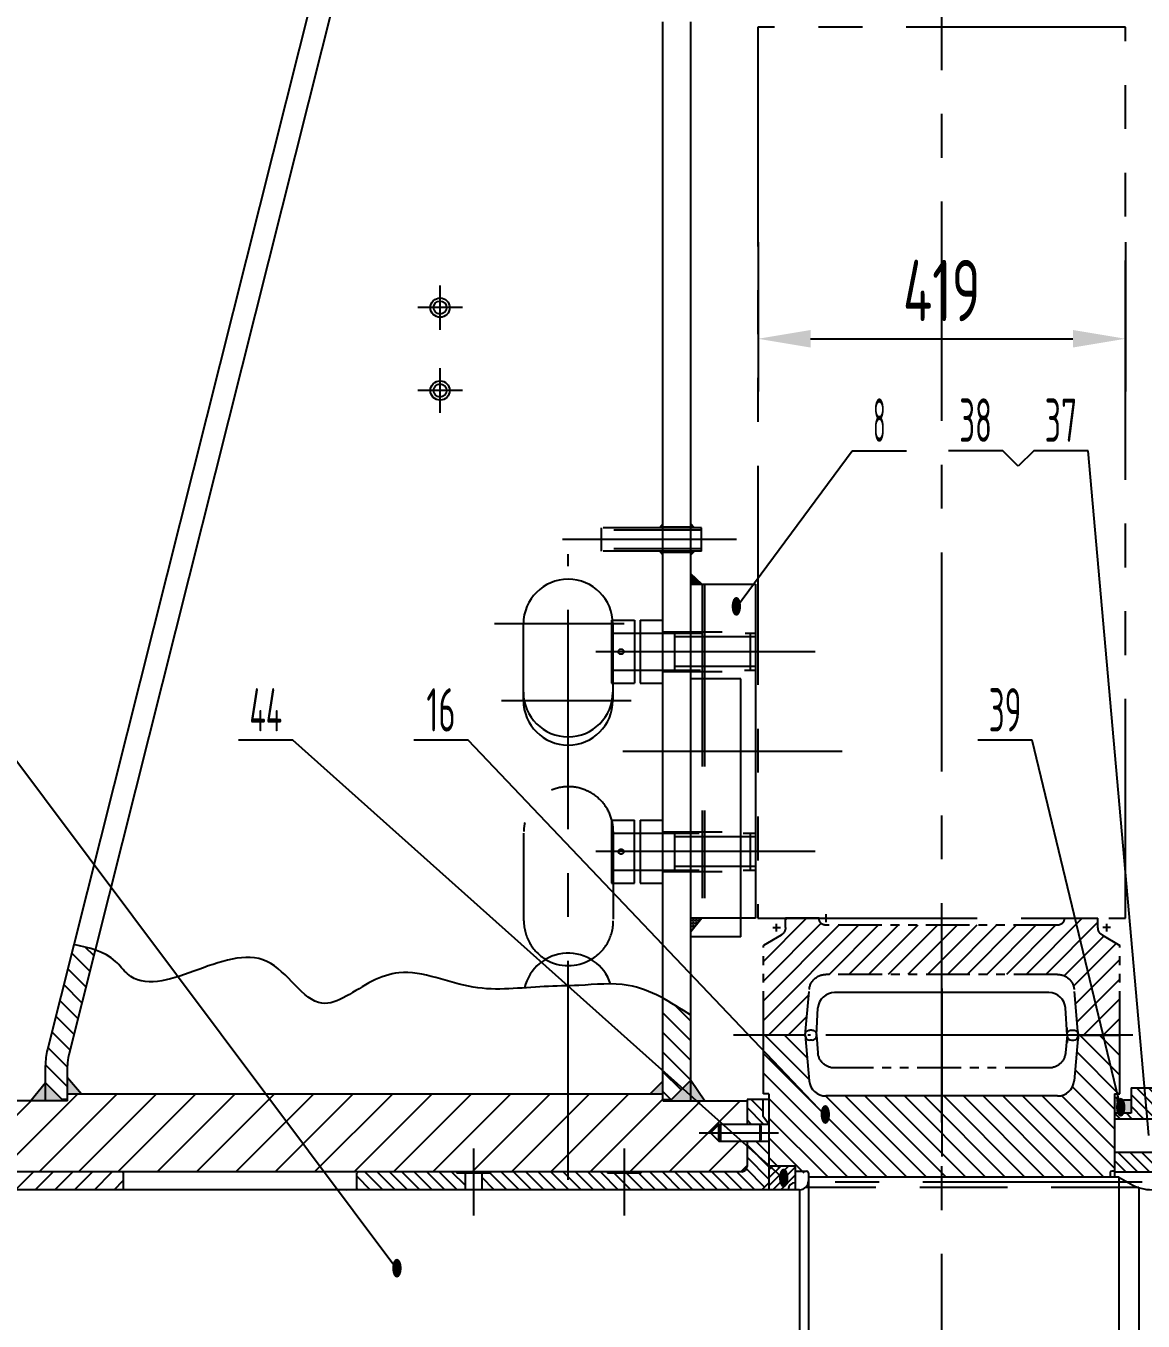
# Model space of a CAD drawing. Header units: millimetres. Extents: x 0 to 13784, y 0 to 6952.
# Drawn here: x 1902 to 3176, y 2924 to 4401 of the extents above; entities that cross this region are included whole.
import ezdxf
from ezdxf.enums import TextEntityAlignment as Align

# ---------------------------------------------------------------- set-up
doc = ezdxf.new("R2010")
doc.units = ezdxf.units.MM
doc.header["$LTSCALE"] = 200
for name, pattern in [('F', [0.75, 0.5, -0.25]), ('G', [2, 1.25, -0.25, 0.25, -0.25]), ('K', [2.5, 1.25, -0.25, 0.25, -0.25, 0.25, -0.25])]:
    doc.linetypes.add(name, pattern=pattern)
for name, color, linetype in [('01', 7, 'Continuous'), ('02', 1, 'Continuous'), ('04', 2, 'F'), ('05', 142, 'G'), ('07', 6, 'K'), ('08', 1, 'Continuous'), ('11', 3, 'Continuous')]:
    doc.layers.add(name, color=color, linetype=linetype)
doc.styles.get("Standard").update_dxf_attribs({"font": 'isocp', "width": 0.707, "bigfont": 'intecad.shx'})
doc.dimstyles.new('INTE', dxfattribs={"dimscale": 20, "dimtxt": 3.5, "dimasz": 3, "dimexe": 3, "dimexo": 0, "dimgap": 1, "dimtad": 1, "dimdec": 1, "dimdsep": 46, "dimtxsty": 'Standard', "dimcen": 0, "dimclrd": 1, "dimclre": 1, "dimclrt": 3, "dimaunit": 1, "dimadec": 0, "dimazin": 0, "dimtfac": 1, "dimtdec": 1, "dimtmove": 0, "dimatfit": 0, "dimfxl": 1, "dimarcsym": 0})
pattern_1 = [(135, (6546.327, 816.606), (11.22532, 11.22532), [])]
pattern_2 = [(135, (3307.313, 1947.818), (7.07107, 7.07107), [])]

# ---------------------------------------------------------------- blocks, each defined once
blk = doc.blocks.new('*D224')
at = {"layer": '08', "color": 1, "lineweight": -2}
for p, q in [((1247.4, 2937.9), (1247.4, 5372.2)), ((7138.9, 3240.5), (7138.9, 5372.2)), ((7078.9, 5312.2), (1307.4, 5312.2))]:
    blk.add_line(p, q, dxfattribs=at)
at = {"layer": '08', "color": 1}
for points in [[(1307.4, 5322.2), (1307.4, 5302.2), (1247.4, 5312.2)], [(7078.9, 5322.2), (7078.9, 5302.2), (7138.9, 5312.2)]]:
    blk.add_solid(points, dxfattribs=at)
at = {"layer": 'Defpoints', "color": 0}
for p in [(1247.4, 5312.2), (7138.9, 3240.5), (1247.4, 2937.9)]:
    blk.add_point(p, dxfattribs=at)
at = {"layer": '08', "color": 3, "insert": (4193.1, 5367.2), "char_height": 70, "attachment_point": 5}
blk.add_mtext('5891.5', dxfattribs=at)
blk = doc.blocks.new('ertr')
at = {"layer": '02', "linetype": 'Continuous'}
h = blk.add_hatch(dxfattribs=at)
h.set_pattern_fill('ANSI31', color=1, scale=5, angle=90, style=0)
h.set_pattern_definition([(135, (0, 7.99), (-11.22532, -11.22532), [])])
h.paths.add_polyline_path([(5341.3, 3262.1, -0.388879), (5360.3, 3279.4), (5492.4, 3279.4), (5492.4, 3335.4), (5360.6, 3335.4, -0.414214), (5352.6, 3343.4), (5314.2, 3343.4), (5314.2, 3332.7, -0.267949), (5309.2, 3324), (5289.2, 3312.4), (5289.2, 3210.1), (5336.8, 3210.1)])
h.paths.add_polyline_path([(5624.5, 3279.4, -0.388879), (5643.4, 3262.1), (5648, 3210.1), (5695.6, 3210.1), (5695.6, 3312.4), (5675.6, 3324, -0.267949), (5670.6, 3332.7), (5670.6, 3343.4), (5632.2, 3343.4, -0.414214), (5624.2, 3335.4), (5492.4, 3335.4), (5492.4, 3279.4)])
at = {"layer": '07', "color": 6, "linetype": 'K', "ltscale": 0.2}
for p, q in [((5352.6, 3343.4), (5314.2, 3343.4)), ((5314.2, 3332.7), (5314.2, 3343.4)), ((5352.6, 3343.4), (5352.6, 3343.4)), ((5632.2, 3343.4), (5632.2, 3343.4)), ((5632.2, 3343.4), (5670.6, 3343.4)), ((5670.6, 3332.7), (5670.6, 3343.4)), ((5309.2, 3324), (5289.2, 3312.4)), ((5299.8, 3332.7), (5308.5, 3332.7)), ((5304.2, 3328.3), (5304.2, 3337)), ((5360.6, 3335.4), (5624.2, 3335.4)), ((5675.6, 3324), (5695.6, 3312.4)), ((5684.9, 3332.7), (5676.2, 3332.7)), ((5680.6, 3328.3), (5680.6, 3337)), ((5289.2, 3210.1), (5289.2, 3312.4)), ((5695.6, 3210.1), (5695.6, 3312.4)), ((5360.3, 3279.4), (5624.5, 3279.4)), ((5336.8, 3210.1), (5341.3, 3262.1)), ((5648, 3210.1), (5643.4, 3262.1)), ((5336.8, 3210.1), (5289.2, 3210.1)), ((5344.5, 3215.9), (5341.9, 3215.9)), ((5349.5, 3210.1), (5349.5, 3210.9)), ((5349.5, 3210.1), (5351.2, 3190.1)), ((5349.5, 3210.1), (5351.2, 3190.1)), ((5635.3, 3210.1), (5633.5, 3190.1)), ((5635.3, 3210.1), (5635.3, 3210.9)), ((5640.3, 3215.9), (5642.9, 3215.9)), ((5648, 3210.1), (5695.6, 3210.1)), ((5370.2, 3172.7), (5614.6, 3172.7))]:
    blk.add_line(p, q, dxfattribs=at)
at = {"layer": '07', "color": 6, "linetype": 'K'}
for p, q in [((5628.7, 3343.4), (5619.6, 3343.4)), ((5624.2, 3338.9), (5624.2, 3348)), ((5336.8, 3210.1), (5336.8, 3214.4)), ((5349.5, 3210.1), (5349.5, 3201.9))]:
    blk.add_line(p, q, dxfattribs=at)
at = {"layer": '07', "color": 6, "linetype": 'K', "ltscale": 0.2}
for centre, radius, start, end in [((5360.6, 3343.4), 8, 180, 270), ((5624.2, 3343.4), 8, 270, 0), ((5304.2, 3332.7), 10, 300, 0), ((5680.6, 3332.7), 10, 180, 240), ((5360.3, 3260.4), 19, 90, 175), ((5624.5, 3260.4), 19, 5, 90), ((5341.9, 3210.9), 5, 90, 175), ((5344.5, 3210.9), 5, 0, 90), ((5640.3, 3210.9), 5, 90, 180), ((5642.9, 3210.9), 5, 5, 90), ((5370.2, 3191.7), 19, 185, 270), ((5370.2, 3191.7), 19, 185, 270), ((5614.6, 3191.7), 19, 270, 355)]:
    blk.add_arc(centre, radius, start, end, dxfattribs=at)
blk = doc.blocks.new('*D218')
at = {"layer": '08', "color": 1, "lineweight": -2}
for p, q in [((2736.4, 4154.5), (2736.4, 3984.3)), ((3155.4, 4154.5), (3155.4, 3984.3)), ((2796.4, 4044.3), (3095.4, 4044.3))]:
    blk.add_line(p, q, dxfattribs=at)
at = {"layer": '08', "color": 1}
for points in [[(2796.4, 4054.3), (2796.4, 4034.3), (2736.4, 4044.3)], [(3095.4, 4054.3), (3095.4, 4034.3), (3155.4, 4044.3)]]:
    blk.add_solid(points, dxfattribs=at)
at = {"layer": 'Defpoints', "color": 0}
for p in [(2736.4, 4154.5), (3155.4, 4154.5), (3155.4, 4044.3)]:
    blk.add_point(p, dxfattribs=at)
at = {"layer": '08', "color": 3, "insert": (2945.9, 4099.3), "char_height": 70, "attachment_point": 5}
blk.add_mtext('419', dxfattribs=at)

msp = doc.modelspace()

# ---------------------------------------------------------------- hatches: boundary and pattern name
at = {"layer": '01'}
for points in [[(2627.88, 3833.15), (2623.88, 3828.91), (2627.88, 3828.91)], [(2659.88, 3828.91), (2659.88, 3833.15), (2663.88, 3828.91)], [(2627.88, 3797.87), (2623.88, 3802.11), (2627.88, 3802.11)], [(2659.88, 3797.87), (2663.88, 3802.11), (2659.88, 3802.11)], [(2659.88, 3764.51), (2659.88, 3776.38), (2672.38, 3764.51)], [(1923.88, 3196.01), (1923.88, 3175.51), (1907.3, 3175.51)], [(1923.88, 3196.01), (1923.88, 3175.51), (1907.3, 3175.51)], [(2659.88, 3199.01), (2675.87, 3175.51), (2659.88, 3175.51)], [(2659.88, 3199.01), (2675.87, 3175.51), (2659.88, 3175.51)], [(3153.24, 3176.51), (3161.88, 3176.51), (3161.88, 3161.26), (3142.88, 3161.26), (3142.88, 3179.03), (3145.44, 3179.03), (3147.01, 3166.51, 0.4390738), (3148.21, 3165.66), (3148.51, 3165.72, 0.2634551), (3149.99, 3167.03)]]:
    msp.add_hatch(color=256, dxfattribs=at).paths.add_polyline_path(points)
h = msp.add_hatch(color=256, dxfattribs=at)
h.paths.add_polyline_path([(1965.04, 3183.51), (1948.88, 3183.51), (1948.88, 3202.02)])
h.paths.add_polyline_path([(1923.88, 3196.01), (1942.88, 3177.01), (1942.88, 3175.51), (1923.88, 3175.51)])
h = msp.add_hatch(color=256, dxfattribs=at)
h.paths.add_polyline_path([(2659.88, 3175.51), (2637.88, 3175.51), (2637.88, 3177.01), (2659.88, 3199.01)])
h.paths.add_polyline_path([(2613.34, 3183.51), (2627.88, 3197.68), (2627.88, 3183.51)])
at = {"layer": '02'}
h = msp.add_hatch(dxfattribs=at)
h.set_pattern_fill('LINE', color=256, scale=5, angle=45, style=0)
h.set_pattern_definition(pattern_1)
edge = h.paths.add_edge_path()
edge.add_spline(control_points=[(1956.29, 3353.68), (1964.53, 3351.88), (1972.78, 3350.09), (1980.51, 3347.46)], knot_values=[722.0198542, 722.0198542, 722.0198542, 722.0198542, 746.2220326, 746.2220326, 746.2220326, 746.2220326], degree=3, periodic=0)
edge.add_line((1980.51, 3347.46), (1950.42, 3227.96))
edge.add_arc((1999.88, 3215.51), 51, 525.87, 540)
edge.add_line((1948.88, 3215.51), (1948.88, 3177.01))
edge.add_line((1948.88, 3177.01), (1942.88, 3177.01))
edge.add_line((1942.88, 3177.01), (1923.88, 3196.01))
edge.add_line((1923.88, 3196.01), (1923.88, 3215.51))
edge.add_arc((1999.88, 3215.51), 76, 165.87, 180, ccw=False)
edge.add_line((1926.18, 3234.07), (1956.29, 3353.68))
h.paths.add_polyline_path([(1923.88, 2625.01), (1942.88, 2644.01), (1948.88, 2644.01), (1948.88, 2548.51), (1923.88, 2548.51)])
h = msp.add_hatch(dxfattribs=at)
h.set_pattern_fill('LINE', color=256, scale=5, angle=45, style=0)
h.set_pattern_definition(pattern_1)
edge = h.paths.add_edge_path()
edge.add_spline(control_points=[(2659.88, 3272.88), (2649.29, 3279.72), (2638.71, 3286.56), (2627.88, 3292.38)], knot_values=[0, 0, 0, 0, 36.4338943, 36.4338943, 36.4338943, 36.4338943], degree=3, periodic=0)
edge.add_line((2627.88, 3292.38), (2627.88, 3177.01))
edge.add_line((2627.88, 3177.01), (2637.88, 3177.01))
edge.add_line((2637.88, 3177.01), (2659.88, 3199.01))
edge.add_line((2659.88, 3199.01), (2659.88, 3272.88))
h.paths.add_polyline_path([(2627.88, 2548.51), (2659.88, 2548.51), (2659.88, 2622.01), (2637.88, 2644.01), (2627.88, 2644.01)])
at = {"layer": '02', "linetype": 'Continuous'}
h = msp.add_hatch(dxfattribs=at)
h.set_pattern_fill('LINE', color=1, scale=5, angle=45, style=0)
h.set_pattern_definition([(135, (8438.26, 48.115), (11.22532, 11.22532), [])])
h.paths.add_polyline_path([(2945.88, 3088.31), (2945.88, 3180.91), (3078, 3180.91, 0.3888787), (3096.93, 3198.26), (3101.48, 3250.21), (3149.08, 3250.21), (3149.08, 3183.51), (3142.88, 3183.51), (3142.88, 3093.31), (3139.88, 3093.31, 0.4142136), (3137.88, 3091.31), (3137.88, 3088.31)])
h.paths.add_polyline_path([(2793.88, 3088.31), (2793.88, 3091.31, 0.4142136), (2791.88, 3093.31), (2778.88, 3093.31), (2778.88, 3099.01), (2748.88, 3099.01), (2748.88, 3183.51), (2742.68, 3183.51), (2742.68, 3250.21), (2790.29, 3250.21), (2794.83, 3198.26, 0.3888787), (2813.76, 3180.91), (2945.88, 3180.91), (2945.88, 3111.82), (2945.88, 3088.31)])
h.paths.add_polyline_path([(2945.88, 2732.71), (2945.88, 2640.11), (2813.76, 2640.11, 0.3888787), (2794.83, 2622.77), (2790.28, 2570.75), (2763.63, 2570.75), (2748.52, 2637.51), (2748.88, 2637.51), (2748.88, 2722.01), (2778.88, 2722.01), (2778.88, 2727.71), (2791.88, 2727.71, 0.4142136), (2793.88, 2729.71), (2793.88, 2732.71)])
h.paths.add_polyline_path([(3137.88, 2732.71), (3137.88, 2729.71, 0.4142136), (3139.88, 2727.71), (3142.88, 2727.71), (3142.88, 2637.51), (3147.88, 2637.51), (3147.88, 2570.75), (3101.48, 2570.75), (3096.93, 2622.77, 0.3888787), (3078, 2640.11), (2945.88, 2640.11), (2945.88, 2732.71)])
at = {"layer": '02'}
h = msp.add_hatch(dxfattribs=at)
h.set_pattern_fill('LINE', color=256, scale=3, angle=45, style=0)
h.set_pattern_definition([(135, (8438.259, 48.115), (6.735192, 6.735192), [])])
h.paths.add_polyline_path([(3161.88, 3190.01), (3244.88, 3190.01), (3244.88, 3177.01), (3233.38, 3177.01, 0.4142136), (3231.88, 3175.51), (3231.88, 3147.01), (3206.88, 3147.01), (3206.88, 3151.11), (3206.88, 3153.51, 0.4142136), (3205.38, 3155.01), (3142.88, 3155.01), (3142.88, 3161.26), (3161.88, 3161.26)])
h.paths.add_polyline_path([(3142.88, 3117.01), (3205.38, 3117.01, 0.4142136), (3206.88, 3118.51), (3206.88, 3125.01), (3231.88, 3125.01), (3231.88, 3118.51), (3190.88, 3094.51), (3142.88, 3094.51)])
at = {"layer": '02', "linetype": 'Continuous'}
h = msp.add_hatch(dxfattribs=at)
h.set_pattern_fill('LINE', color=1, scale=5, angle=45, style=0)
h.set_pattern_definition([(45, (1175.45, 1820.806), (-11.22532, 11.22532), [])])
h.paths.add_polyline_path([(1857.88, 2726.51), (1857.88, 2728.01), (1876.88, 2728.01), (1876.88, 2747.01), (1741.88, 2747.01), (1733.88, 2739.01), (1733.88, 2691.51), (1758.88, 2691.51), (1758.88, 2720.51, -0.4142136), (1764.88, 2726.51)])
h.paths.add_polyline_path([(1740.38, 2644.01), (1758.88, 2644.01), (1758.88, 2672.51), (1733.94, 2672.51, 0.0770717), (1734.09, 2672.24), (1740.38, 2664.02)])
h.paths.add_polyline_path([(2011.38, 2726.51), (2012.88, 2728.01), (2012.88, 2745.51), (2011.38, 2747.01), (1876.88, 2747.01), (1876.88, 2728.01), (1895.88, 2728.01), (1895.88, 2726.51)])
h.paths.add_polyline_path([(2011.38, 3074.01), (2012.88, 3075.51), (2012.88, 3093.01), (2011.38, 3094.51), (1898.88, 3094.51), (1895.88, 3094.51), (1895.88, 3093.01), (1876.88, 3093.01), (1876.88, 3074.01)])
h.paths.add_polyline_path([(1876.88, 3074.01), (1876.88, 3093.01), (1857.88, 3093.01), (1857.88, 3094.51), (1764.88, 3094.51, -0.4142136), (1758.88, 3100.51), (1758.88, 3129.51), (1733.88, 3129.51), (1733.88, 3082.01), (1741.88, 3074.01)])
h.paths.add_polyline_path([(1740.38, 3157), (1734.09, 3148.78, 0.0770717), (1733.94, 3148.51), (1758.88, 3148.51), (1758.88, 3177.01), (1740.38, 3177.01)])
h = msp.add_hatch(dxfattribs=at)
h.set_pattern_fill('LINE', color=1, scale=10, angle=135, style=0)
h.set_pattern_definition([(45, (4293.442, 1789.51), (22.45064, -22.45064), [])])
h.paths.add_polyline_path([(1765.88, 3094.51), (1758.88, 3101.51), (1758.88, 3129.51), (1790.88, 3129.51), (1800.54, 3139.01), (1790.88, 3148.51), (1758.88, 3148.51), (1758.88, 3175.51), (1789.88, 3175.51), (1948.88, 3175.51), (1948.88, 3183.51), (2627.88, 3183.51), (2627.88, 3175.51), (2723.88, 3175.51), (2723.88, 3148.51), (2691.88, 3148.51), (2682.22, 3139.01), (2691.88, 3129.51), (2723.88, 3129.51), (2723.88, 3101.51), (2716.88, 3094.51)])
h.paths.add_polyline_path([(1948.88, 2637.51), (1948.88, 2645.51), (1886.76, 2645.51), (1885.06, 2655.51), (1883.88, 2655.51), (1883.88, 2726.51), (2404.88, 2726.51), (2404.88, 2647.51), (2403.71, 2647.51), (2402, 2637.51)])
h.paths.add_polyline_path([(2462.88, 2637.51), (2421.76, 2637.51), (2420.06, 2647.51), (2418.88, 2647.51), (2418.88, 2726.51), (2576.88, 2726.51), (2576.88, 2647.51), (2575.71, 2647.51), (2574, 2637.51)])
h.paths.add_polyline_path([(2590.88, 2726.51), (2716.88, 2726.51), (2723.88, 2719.51), (2723.88, 2691.51), (2691.88, 2691.51), (2682.22, 2682.01), (2691.88, 2672.51), (2723.88, 2672.51), (2723.88, 2645.51), (2627.88, 2645.51), (2627.88, 2637.51), (2593.76, 2637.51), (2592.06, 2647.51), (2590.88, 2647.51)])
h.paths.add_polyline_path([(1800.54, 2682.01), (1790.88, 2691.51), (1758.88, 2691.51), (1758.88, 2719.51), (1765.88, 2726.51), (1869.88, 2726.51), (1869.88, 2655.51), (1868.71, 2655.51), (1867, 2645.51), (1789.88, 2645.51), (1758.88, 2645.51), (1758.88, 2672.51), (1790.88, 2672.51)])
h.paths.add_polyline_path([(1868.71, 2655.51), (1869.88, 2655.51), (1867.96, 2645.51), (1867, 2645.51)], flags=16)
h.paths.add_polyline_path([(1886.76, 2645.51), (1885.8, 2645.51), (1883.88, 2655.51), (1885.06, 2655.51)], flags=16)
h.paths.add_polyline_path([(2402.96, 2637.51), (2402, 2637.51), (2403.71, 2647.51), (2404.88, 2647.51)])
h.paths.add_polyline_path([(2421.76, 2637.51), (2420.8, 2637.51), (2418.88, 2647.51), (2420.06, 2647.51)])
h.paths.add_polyline_path([(2593.76, 2637.51), (2592.8, 2637.51), (2590.88, 2647.51), (2592.06, 2647.51)])
h.paths.add_polyline_path([(2575.71, 2647.51), (2576.88, 2647.51), (2574.96, 2637.51), (2574, 2637.51)], flags=16)
h = msp.add_hatch(dxfattribs=at)
h.set_pattern_fill('_USER', color=1, scale=10, angle=45, style=0, pattern_type=0)
h.set_pattern_definition(pattern_2)
h.paths.add_polyline_path([(2717.88, 3094.51, 0.4142136), (2723.88, 3100.51), (2723.88, 3129.51), (2748.88, 3129.51), (2748.88, 3082.01), (2740.88, 3074.01), (2583.88, 3074.01), (2583.88, 3093.01), (2602.88, 3093.01), (2602.88, 3094.51)])
h.paths.add_polyline_path([(2742.38, 3157), (2748.68, 3148.78, -0.0770717), (2748.82, 3148.51), (2723.88, 3148.51), (2723.88, 3177.01), (2742.38, 3177.01)])
h = msp.add_hatch(dxfattribs=at)
h.set_pattern_fill('_USER', color=1, scale=10, angle=45, style=0, pattern_type=0)
h.set_pattern_definition(pattern_2)
h.paths.add_polyline_path([(2430.88, 2726.51), (2430.88, 2728.01), (2421.38, 2728.01), (2421.38, 2747.01), (2583.88, 2747.01), (2583.88, 2728.01), (2564.88, 2728.01), (2564.88, 2726.51)])
h.paths.add_polyline_path([(2280.38, 2726.51), (2278.88, 2728.01), (2278.88, 2745.51), (2280.38, 2747.01), (2402.38, 2747.01), (2402.38, 2728.01), (2392.88, 2728.01), (2392.88, 2726.51)])
h.paths.add_polyline_path([(2602.88, 2726.51), (2602.88, 2728.01), (2583.88, 2728.01), (2583.88, 2747.01), (2740.88, 2747.01), (2748.88, 2739.01), (2748.88, 2691.51), (2723.88, 2691.51), (2723.88, 2720.51, 0.4142136), (2717.88, 2726.51)])
h.paths.add_polyline_path([(2742.38, 2644.01), (2723.88, 2644.01), (2723.88, 2672.51), (2748.82, 2672.51, -0.0770717), (2748.68, 2672.24), (2742.38, 2664.02)])
h.paths.add_polyline_path([(2564.88, 3094.51), (2564.88, 3093.01), (2583.88, 3093.01), (2583.88, 3074.01), (2421.38, 3074.01), (2421.38, 3093.01), (2430.88, 3093.01), (2430.88, 3094.51)])
h.paths.add_polyline_path([(2392.88, 3094.51), (2392.88, 3093.01), (2402.38, 3093.01), (2402.38, 3074.01), (2280.38, 3074.01), (2278.88, 3075.51), (2278.88, 3093.01), (2280.38, 3094.51)])
at = {"layer": '02'}
h = msp.add_hatch(dxfattribs=at)
h.set_pattern_fill('LINE', color=256, scale=2, angle=135, style=0)
h.set_pattern_definition([(45, (8438.2593, 48.115), (4.490128, -4.490128), [])])
h.paths.add_polyline_path([(2748.88, 3074.01), (2770.88, 3074.01, -0.4142136), (2778.88, 3082.01), (2778.88, 3100.01), (2777.88, 3101.01), (2748.88, 3101.01)])
h.paths.add_polyline_path([(2748.88, 2747.01), (2748.88, 2720.01), (2777.88, 2720.01), (2778.88, 2721.01), (2778.88, 2739.01, -0.4142136), (2770.88, 2747.01)])
at = {"layer": '04', "linetype": 'F'}
h = msp.add_hatch(dxfattribs=at)
h.set_pattern_fill('ANGLE', color=2, scale=0.5, style=0)
h.set_pattern_definition([(180, (5505.619, 213.251), (0, 3.4925), [2.54, -0.9525]), (90, (5505.619, 213.251), (3.4925, 2e-16), [2.54, -0.9525])])
h.paths.add_polyline_path([(2659.88, 3368), (2659.88, 3383.51), (2672.38, 3383.51)])

# ---------------------------------------------------------------- linework, layer by layer
for p, q in [((3068.1, 3298.74), (2823.66, 3298.74)), ((2802.98, 3250.27), (2804.73, 3281.4)), ((3088.78, 3250.27), (3087.03, 3281.4)), ((2790.28, 3250.27), (2742.68, 3250.27)), ((2790.28, 3250.27), (2794.83, 3198.26)), ((2802.98, 3250.27), (2802.98, 3249.41)), ((3088.78, 3250.27), (3088.78, 3249.41)), ((3101.48, 3250.27), (3096.93, 3198.26)), ((3101.48, 3250.27), (3149.08, 3250.27)), ((2797.98, 3244.41), (2795.38, 3244.41)), ((3093.78, 3244.41), (3096.39, 3244.41)), ((3078, 3180.91), (2813.76, 3180.91))]:
    msp.add_line(p, q)
for centre, radius, start, end in [((2823.66, 3279.74), 19, 90, 175), ((3068.1, 3279.74), 19, 5, 90), ((3068.1, 3279.74), 19, 5, 90), ((2797.98, 3249.41), 5, 270, 0), ((3093.78, 3249.41), 5, 180, 270), ((2795.38, 3249.41), 5, 185, 270), ((3096.39, 3249.41), 5, 270, 355), ((2813.76, 3199.91), 19, 185, 270), ((3078, 3199.91), 19, 270, 355)]:
    msp.add_arc(centre, radius, start, end)
at = {"layer": '01'}
for p, q in [((2322.51, 4808.45), (1926.18, 3234.07)), ((2343.95, 4791.19), (1950.42, 3227.96)), ((2623.88, 3828.91), (2627.88, 3833.15)), ((2663.88, 3828.91), (2659.88, 3833.15)), ((2623.88, 3802.11), (2627.88, 3797.87)), ((2663.88, 3802.11), (2659.88, 3797.87)), ((2672.38, 3764.51), (2659.88, 3776.38)), ((2468.88, 3632), (2468.88, 3719.1)), ((2570.88, 3719.1), (2570.88, 3632)), ((2716.88, 3656.5), (2659.88, 3656.5)), ((2716.88, 3362.5), (2659.88, 3362.5)), ((1923.88, 3175.51), (1923.88, 3215.51)), ((1948.88, 3175.51), (1948.88, 3215.51)), ((1923.88, 3196.01), (1907.3, 3175.51)), ((2659.88, 3199.01), (2675.87, 3175.51)), ((3161.88, 3190.01), (3246.08, 3190.01)), ((3142.88, 3179.03), (3145.44, 3179.03)), ((3142.88, 3179.03), (3142.88, 3165.8)), ((3145.44, 3179.03), (3147.01, 3166.51)), ((3149.99, 3167.03), (3153.24, 3176.51)), ((3153.24, 3176.51), (3161.88, 3176.51)), ((3161.88, 3161.26), (3142.88, 3161.26)), ((3148.21, 3165.66), (3148.51, 3165.72)), ((2693.47, 3148.51), (2691.88, 3147.14)), ((2693.47, 3148.51), (2693.47, 3129.51)), ((2739.88, 3146.92), (2738.65, 3148.51)), ((2738.65, 3148.51), (2738.65, 3129.51)), ((2693.47, 3129.51), (2691.88, 3130.89)), ((2739.88, 3131.1), (2738.65, 3129.51)), ((2778.88, 3100.01), (2777.88, 3101.01)), ((2793.88, 3088.31), (2793.88, 2732.71)), ((3142.88, 3094.51), (3190.88, 3094.51)), ((3147.88, 3088.31), (3161.05, 3080.71)), ((2783.88, 3074.01), (2783.88, 2747.01)), ((3170.74, 3076.41), (3170.74, 2744.61))]:
    msp.add_line(p, q, dxfattribs=at)
at = {"layer": '01', "color": 7, "linetype": 'Continuous'}
for p, q in [((2627.88, 3175.51), (2627.88, 4405.51)), ((2659.88, 3175.51), (2659.88, 4405.51)), ((2671.88, 3828.91), (2659.88, 3828.91)), ((2671.88, 3802.11), (2671.88, 3828.91)), ((2671.88, 3802.11), (2659.88, 3802.11)), ((2659.88, 3764.51), (2733.38, 3764.51)), ((2672.88, 3764.51), (2672.88, 3656.5)), ((2675.38, 3764.51), (2675.38, 3656.5)), ((2733.38, 3764.51), (2733.38, 3383.51)), ((2569.38, 3723.52), (2569.38, 3651.5)), ((2569.38, 3723.52), (2570.69, 3723.52)), ((2570.88, 3708.51), (2569.38, 3708.51)), ((2570.88, 3666.51), (2569.38, 3666.51)), ((2569.38, 3651.5), (2570.88, 3651.5)), ((2716.88, 3362.5), (2716.88, 3656.5)), ((2733.38, 3383.51), (2716.88, 3383.51)), ((2742.68, 3183.51), (2742.68, 3258.2)), ((3149.08, 3183.51), (3149.08, 3258.2)), ((3161.88, 3190.01), (3161.88, 3161.26)), ((1948.88, 3175.51), (1789.88, 3175.51)), ((1948.88, 3183.51), (2627.88, 3183.51)), ((2627.88, 3175.51), (2723.88, 3175.51)), ((2748.88, 3177.01), (2723.88, 3177.01)), ((2723.88, 3177.01), (2723.88, 3148.51)), ((2742.38, 3157.51), (2742.38, 3177.01)), ((2748.88, 3183.51), (2742.68, 3183.51)), ((2748.88, 3183.51), (2748.88, 3074.01)), ((3142.88, 3183.51), (3149.08, 3183.51)), ((3142.88, 3183.51), (3142.88, 3088.31)), ((2691.88, 3148.51), (2682.22, 3139.01)), ((2748.82, 3148.51), (2691.88, 3148.51)), ((2691.88, 3129.51), (2691.88, 3148.51)), ((2739.88, 3131.1), (2739.88, 3146.92)), ((2748.68, 3148.78), (2742.69, 3156.6)), ((3142.88, 3155.01), (3205.38, 3155.01)), ((2682.22, 3139.01), (2691.88, 3129.51)), ((2691.88, 3129.51), (2748.88, 3129.51)), ((2723.88, 3129.51), (2723.88, 3100.51)), ((3142.88, 3117.01), (3205.38, 3117.01)), ((2716.88, 3094.51), (2723.88, 3101.51)), ((2717.88, 3094.51), (1764.88, 3094.51)), ((2011.38, 3094.51), (2012.88, 3093.01)), ((2012.88, 3074.01), (2012.88, 3093.01)), ((2280.38, 3094.51), (2278.88, 3093.01)), ((2278.88, 3074.01), (2278.88, 3093.01)), ((2392.88, 3094.51), (2392.88, 3093.01)), ((2430.88, 3093.01), (2392.88, 3093.01)), ((2402.38, 3093.01), (2402.38, 3074.01)), ((2421.38, 3093.01), (2421.38, 3074.01)), ((2430.88, 3094.51), (2430.88, 3093.01)), ((2564.88, 3094.51), (2564.88, 3093.01)), ((2602.88, 3093.01), (2564.88, 3093.01)), ((2602.88, 3094.51), (2602.88, 3093.01)), ((2777.88, 3101.01), (2748.88, 3101.01)), ((2778.88, 3100.01), (2778.88, 3074.01)), ((2778.88, 3095.31), (2791.88, 3095.31)), ((2793.88, 3093.31), (2793.88, 3088.31)), ((3147.88, 3088.31), (2793.88, 3088.31)), ((3137.88, 3093.31), (3137.88, 3088.31)), ((3142.88, 3095.31), (3139.88, 3095.31)), ((3147.88, 3088.31), (3147.88, 2732.71)), ((2783.88, 3074.01), (1717.88, 3074.01)), ((2011.38, 3074.01), (2012.88, 3075.51)), ((2280.38, 3074.01), (2278.88, 3075.51)), ((2748.88, 3082.01), (2740.88, 3074.01))]:
    msp.add_line(p, q, dxfattribs=at)
at = {"layer": '01'}
for centre, radius in [((2373.88, 4079.82), 11), ((2373.88, 4079.82), 7.47), ((2373.88, 3985.27), 11), ((2373.88, 3985.27), 7.47)]:
    msp.add_circle(centre, radius, dxfattribs=at)
at = {"layer": '01', "color": 7, "linetype": 'Continuous'}
msp.add_circle((2580.11, 3687.51), 3, dxfattribs=at)
at = {"layer": '01'}
for centre, radius, start, end in [((2519.88, 3719.1), 51, 0, 180), ((2519.88, 3641.37), 51, 180, 0), ((2519.88, 3632), 51, 180, 0), ((2519.88, 3292.69), 51, 18.20081, 166.96392), ((2519.88, 3380.51), 51, 239.43179, 300.56821), ((1999.88, 3215.51), 76, 165.87, 180), ((1999.88, 3215.51), 76, 165.87, 180), ((1999.88, 3215.51), 51, 165.87, 180), ((1999.88, 3215.51), 51, 165.87, 180), ((3148.01, 3166.64), 1, 187.18406, 282.00413), ((3148.09, 3167.68), 2, 282.00413, 341.04208), ((2271.25, 3044.01), 30, 90, 99.01739), ((2778.88, 3074.01), 8, 90, 180), ((2783.88, 3084.01), 10, 270, 0), ((3186.05, 3124.01), 50, 240, 270)]:
    msp.add_arc(centre, radius, start, end, dxfattribs=at)
at = {"layer": '01', "color": 7, "linetype": 'Continuous'}
for centre, radius, start, end in [((2743.88, 3157.51), 1.5, 180, 217.43201), ((2747.88, 3148.17), 1, 0, 37.43201), ((2717.88, 3100.51), 6, 270, 0), ((2777.88, 3100.01), 1, 0, 90), ((2791.88, 3093.31), 2, 0, 90), ((3139.88, 3093.31), 2, 90, 180)]:
    msp.add_arc(centre, radius, start, end, dxfattribs=at)
at = {"layer": '02'}
for p, q in [((2711.71, 3738.13), (2843.74, 3916.69)), ((2843.74, 3916.69), (2905.74, 3916.69)), ((3015.52, 3916.69), (2953.52, 3916.69)), ((3033.19, 3899.01), (3015.52, 3916.69)), ((3050.87, 3916.69), (3033.19, 3899.01)), ((3112.87, 3916.69), (3050.87, 3916.69)), ((3181.88, 3136.01), (3112.87, 3916.69)), ((2324.68, 2983.52), (1872.89, 3586.44)), ((2206.13, 3586.44), (2144.13, 3586.44)), ((2765.7, 3086.41), (2206.13, 3586.44)), ((2405.9, 3586.44), (2343.9, 3586.44)), ((2813.14, 3158.77), (2405.9, 3586.44)), ((3049.11, 3586.44), (2987.11, 3586.44)), ((3149.99, 3167.03), (3049.11, 3586.44)), ((2748.68, 3148.78), (2748.88, 3148.51)), ((2748.88, 3148.17), (2748.88, 3148.51))]:
    msp.add_line(p, q, dxfattribs=at)
at = {"layer": '02', "color": 1, "linetype": 'Continuous'}
for p, q in [((3088.78, 3250.27), (3088.78, 3258.42)), ((3101.48, 3250.27), (3101.48, 3246.01))]:
    msp.add_line(p, q, dxfattribs=at)
at = {"layer": '02'}
msp.add_spline([(2659.88, 3272.88), (2588.44, 3307), (2532.04, 3307), (2492.64, 3305.64), (2411.78, 3304.96), (2326.85, 3321.26), (2296.28, 3311.75), (2239.21, 3286.63), (2176.47, 3334.31), (2017.48, 3320.05), (2003.89, 3334.31), (1956.29, 3353.68)], degree=3, dxfattribs=at)
at = {"layer": '04', "color": 2, "linetype": 'F'}
for p, q in [((2659.88, 3828.91), (2557.88, 3828.91)), ((2557.88, 3802.11), (2557.88, 3828.91)), ((2671.88, 3826.16), (2557.88, 3826.16)), ((2627.88, 3830.01), (2659.88, 3830.01)), ((2671.88, 3804.86), (2557.88, 3804.86)), ((2659.88, 3802.11), (2557.88, 3802.11)), ((2627.88, 3801.01), (2659.88, 3801.01)), ((2570.69, 3723.52), (2595.38, 3723.52)), ((2595.38, 3723.52), (2595.38, 3651.5)), ((2601.88, 3723.52), (2601.88, 3651.5)), ((2601.88, 3723.52), (2627.88, 3723.52)), ((2627.88, 3651.5), (2627.88, 3723.52)), ((2571.77, 3708.51), (2733.38, 3708.51)), ((2627.88, 3710.01), (2695.38, 3710.01)), ((2641.38, 3666.51), (2641.38, 3708.51)), ((2727.88, 3666.51), (2727.88, 3708.51)), ((2733.38, 3704.31), (2641.38, 3704.31)), ((2570.88, 3666.51), (2733.38, 3666.51)), ((2627.88, 3665.01), (2695.38, 3665.01)), ((2733.38, 3670.71), (2641.38, 3670.71)), ((2570.88, 3651.5), (2595.38, 3651.5)), ((2601.88, 3651.5), (2627.88, 3651.5)), ((2672.88, 3656.5), (2672.88, 3383.51)), ((2675.38, 3656.5), (2675.38, 3383.51)), ((2569.38, 3495.52), (2569.38, 3423.5)), ((2569.38, 3495.52), (2595.38, 3495.52)), ((2595.38, 3423.5), (2595.38, 3495.52)), ((2601.88, 3495.52), (2601.88, 3423.5)), ((2601.88, 3495.52), (2627.88, 3495.52)), ((2627.88, 3423.5), (2627.88, 3495.52)), ((2469.38, 3380.51), (2469.38, 3482.51)), ((2569.38, 3480.51), (2733.38, 3480.51)), ((2571.38, 3482.51), (2571.38, 3380.51)), ((2627.88, 3482.01), (2695.38, 3482.01)), ((2641.38, 3438.51), (2641.38, 3480.51)), ((2733.38, 3476.31), (2641.38, 3476.31)), ((2727.88, 3438.51), (2727.88, 3480.51)), ((2733.38, 3442.71), (2641.38, 3442.71)), ((2569.38, 3438.51), (2733.38, 3438.51)), ((2627.88, 3437.01), (2695.38, 3437.01)), ((2569.38, 3423.5), (2595.38, 3423.5)), ((2601.88, 3423.5), (2627.88, 3423.5)), ((2672.38, 3383.51), (2659.88, 3368)), ((2716.88, 3383.51), (2659.88, 3383.51)), ((1942.88, 3177.01), (1923.88, 3196.01)), ((2637.88, 3177.01), (2659.88, 3199.01)), ((1948.88, 3177.01), (1942.88, 3177.01)), ((2627.88, 3177.01), (2637.88, 3177.01)), ((3170.74, 3076.41), (2790.38, 3076.41))]:
    msp.add_line(p, q, dxfattribs=at)
at = {"layer": '04'}
for p, q in [((1948.88, 3202.02), (1965.04, 3183.51)), ((2627.88, 3197.68), (2613.34, 3183.51))]:
    msp.add_line(p, q, dxfattribs=at)
msp.add_circle((2580.23, 3459.51), 3, dxfattribs=at)
at = {"layer": '04', "color": 2, "linetype": 'F'}
for centre, start, end in [((2520.38, 3482.51), 0, 180), ((2520.38, 3380.51), 180, 239.43179), ((2520.38, 3380.51), 300.56821, 0)]:
    msp.add_arc(centre, 51, start, end, dxfattribs=at)
at = {"layer": '05'}
for p, q in [((2945.88, 2350.74), (2945.88, 4574.28)), ((2373.88, 4054.45), (2373.88, 4105.2)), ((2399.25, 4079.82), (2348.51, 4079.82)), ((2373.88, 3959.9), (2373.88, 4010.64)), ((2399.25, 3985.27), (2348.51, 3985.27)), ((2712.02, 3815.51), (2513.51, 3815.51)), ((2519.88, 3085.11), (2519.88, 3798.59)), ((2583.91, 3719.1), (2436.01, 3719.1)), ((2444.01, 3632), (2591.91, 3632)), ((2832.42, 3573.51), (2541.22, 3573.51)), ((3163.83, 3250.21), (2708.38, 3250.21)), ((3096.35, 3250.21), (2793.11, 3250.21)), ((2669.21, 3139.01), (2759.95, 3139.01)), ((3174.53, 3082.74), (2786.25, 3082.74))]:
    msp.add_line(p, q, dxfattribs=at)
at = {"layer": '05', "color": 142, "linetype": 'G'}
for p, q in [((2801.47, 3687.51), (2546.28, 3687.51)), ((2801.47, 3459.51), (2536.46, 3459.51)), ((2411.88, 3121.1), (2411.88, 3044.6)), ((2583.88, 3121.1), (2583.88, 3044.6))]:
    msp.add_line(p, q, dxfattribs=at)
at = {"layer": '05', "color": 4, "linetype": 'G'}
msp.add_line((2945.88, 3303.42), (2945.88, 3111.82), dxfattribs=at)
at = {"layer": '07'}
for p, q in [((3155.38, 4399.57), (2736.38, 4399.57)), ((2736.38, 4399.57), (2736.38, 3383.57)), ((3155.38, 3383.57), (3155.38, 4399.57)), ((2736.38, 3383.57), (3155.38, 3383.57))]:
    msp.add_line(p, q, dxfattribs=at)

# ---------------------------------------------------------------- block references
at = {"layer": '05', "xscale": -1}
msp.add_blockref('ertr', (8438.26, 40.12), dxfattribs=at)

# ---------------------------------------------------------------- texts
at = {"layer": '02', "width": 0.605172}
for p, p2 in [((2705.71, 3728.13), (2717.71, 3728.13)), ((3143.99, 3157.03), (3155.99, 3157.03)), ((2807.14, 3148.77), (2819.14, 3148.77)), ((2759.7, 3076.41), (2771.7, 3076.41)), ((2318.68, 2973.52), (2330.68, 2973.52))]:
    msp.add_text('●', height=20, dxfattribs=at).set_placement(p, p2, align=Align.FIT)
at = {"layer": '11'}
for s, height, width, p, p2 in [('8', 49.5, 0.514182, (2867.74, 3926.69), (2881.74, 3926.69)), ('38', 49.497, 0.601243, (2965.92, 3926.69), (3003.12, 3926.69)), ('37', 49.497, 0.601243, (3063.27, 3926.69), (3100.47, 3926.69)), ('44', 49.497, 0.518313, (2156.53, 3596.44), (2193.73, 3596.44)), ('16', 49.497, 0.610556, (2358.28, 3596.44), (2391.51, 3596.44)), ('39', 49.497, 0.568672, (2999.51, 3596.44), (3036.71, 3596.44))]:
    msp.add_text(s, height=height, dxfattribs=dict(at, width=width)).set_placement(p, p2, align=Align.FIT)

# ---------------------------------------------------------------- dimensions: what is measured, and where the dimension line sits
at = {"layer": '08'}
dim = msp.add_linear_dim(base=(1247.38, 5312.16), p1=(7138.88, 3240.51), p2=(1247.38, 2937.91), dimstyle='INTE', dxfattribs=at)
dim.commit()
dim.dimension.update_dxf_attribs({"geometry": '*D224', "text_midpoint": (4193.13, 5367.16)})
dim = msp.add_linear_dim(base=(3155.38, 4044.33), p1=(2736.38, 4154.49), p2=(3155.38, 4154.49), angle=180, dimstyle='INTE', dxfattribs=at)
dim.commit()
dim.dimension.update_dxf_attribs({"geometry": '*D218', "text_midpoint": (2945.88, 4099.33)})

doc.saveas('drawing.dxf')
